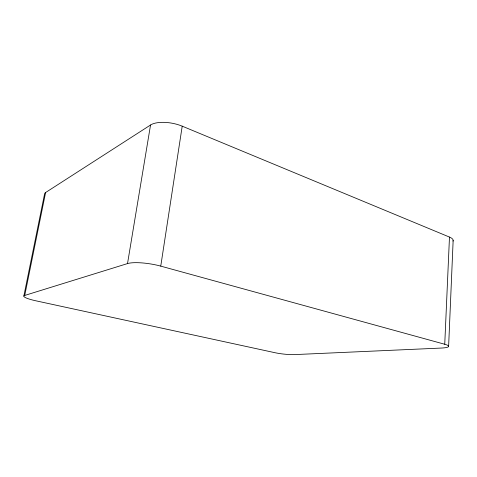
<?xml version="1.0" encoding="UTF-8"?>
<svg xmlns="http://www.w3.org/2000/svg" width="477" height="477" viewBox="0 0 477 477"><rect width="100%" height="100%" fill="white"/><g stroke="black" fill="none" stroke-linecap="round" stroke-linejoin="round"><path stroke-width="0.72" d="M448.624 346.32L453.15 240.432M45.595 192.535L24.732 295.436A18.174 2.779 9.5 0 0 35.996 300.832L275.05 352.724A13.94 1.819 6.4 0 0 294.285 354.608L441.416 348.049A18.496 2.862 4.4 0 0 444.743 344.257L449.477 237.075L182.214 126.166A23.015 9.665 10.7 0 0 150.541 125.004L45.595 192.535A17.476 5.098 12 0 0 44.629 193.686L23.85 296.02M444.743 344.257L160.755 266.124L182.214 126.166M24.732 295.436L127.52 263.578L150.541 125.004M127.52 263.578A24.267 5.414 8.8 0 1 160.755 266.124M449.477 237.075A17.774 5.253 1.9 0 1 452.977 241.118"/></g></svg>
